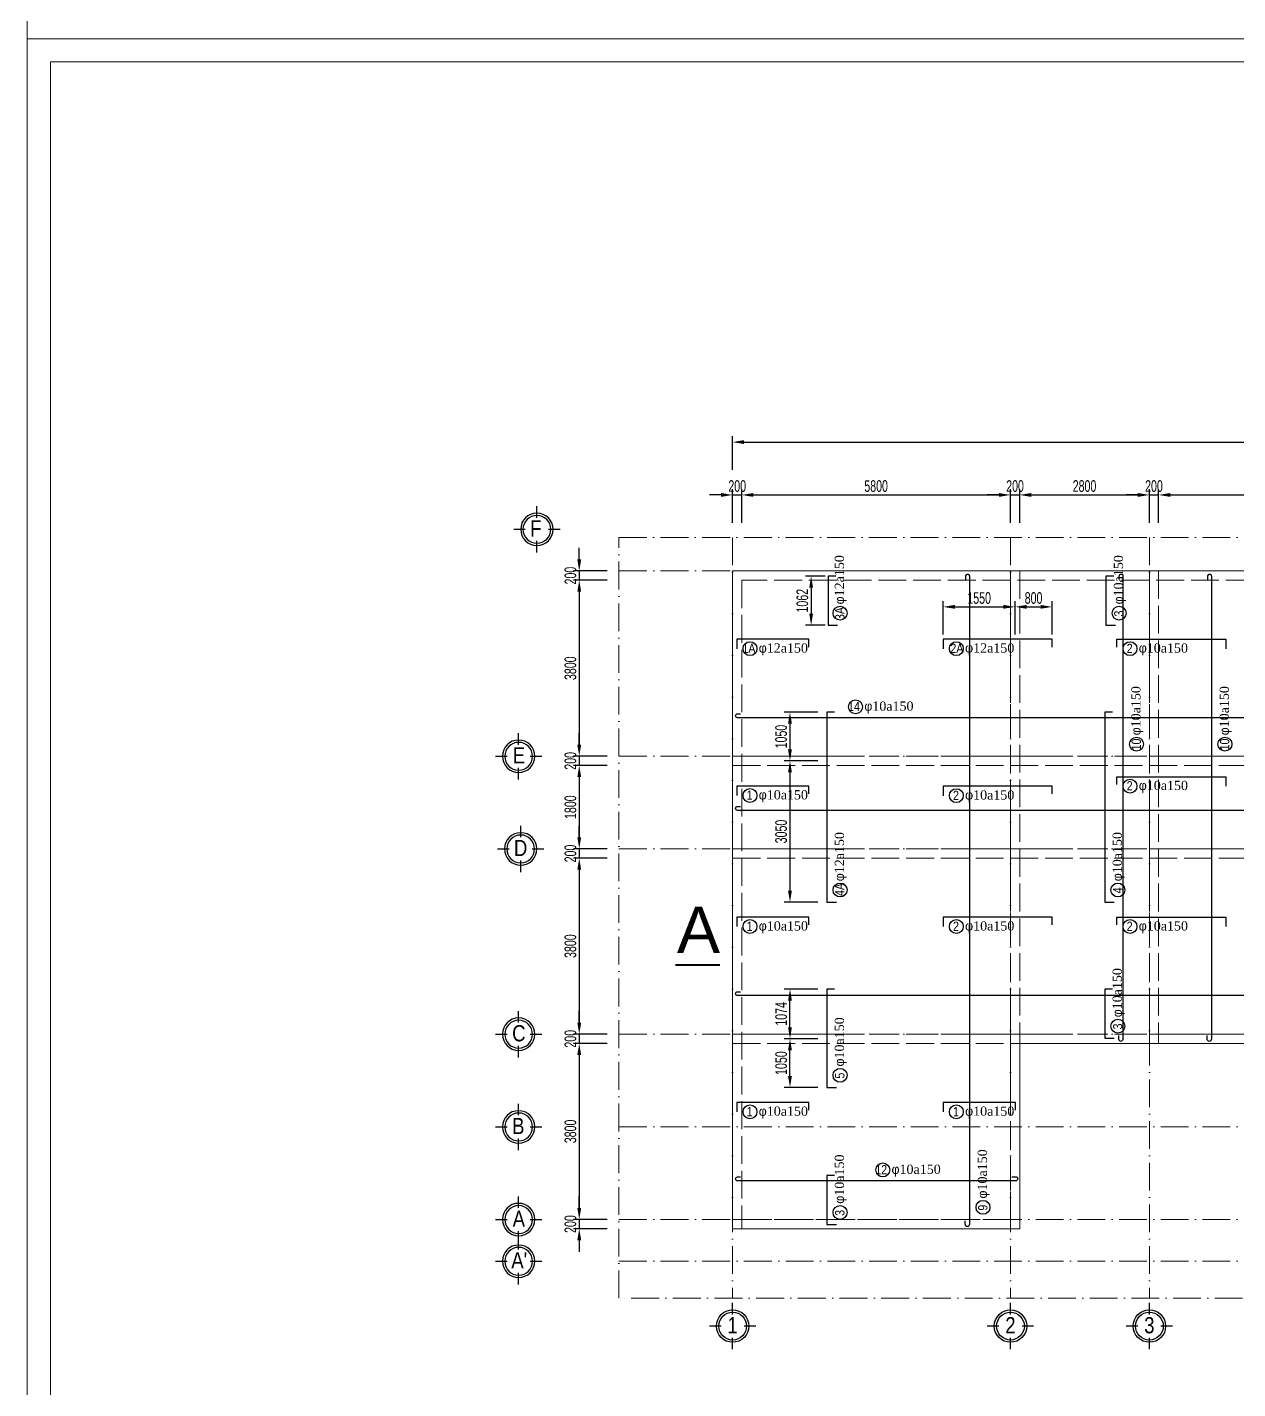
# Model space of a CAD drawing. Extents: x -1107188 to -523840, y 39692 to 514392.
# Drawn here: x -1107188 to -1081048, y 69947 to 99342 of the extents above; entities that cross this region are included whole.
import ezdxf
from ezdxf.enums import TextEntityAlignment as Align

# ---------------------------------------------------------------- set-up
doc = ezdxf.new("R2010")
doc.units = 0
doc.linetypes.add('ACAD_ISO02W100', pattern=[15, 12, -3])
doc.linetypes.add('ACAD_ISO10W100', pattern=[18, 12, -3, 0, -3])
doc.layers.get('0').update_dxf_attribs({"color": 255, "linetype": 'CONTINUOUS'})
doc.layers.get('DEFPOINTS').update_dxf_attribs({"linetype": 'CONTINUOUS'})
for name, color, linetype, lineweight in [('00-DAM', 3, 'CONTINUOUS', 9), ('00-KH O SAN', 6, 'CONTINUOUS', 9), ('00-KICH THUOC', 6, 'CONTINUOUS', 9), ('TRUC', 24, 'CONTINUOUS', 0)]:
    doc.layers.add(name, color=color, linetype=linetype, lineweight=lineweight)
for name, color, linetype in [('KTHUOT', 6, 'CONTINUOUS'), ('TAGS', 60, 'CONTINUOUS'), ('TEXT', 7, 'CONTINUOUS'), ('THEP', 6, 'CONTINUOUS')]:
    doc.layers.add(name, color=color, linetype=linetype)
doc.styles.add('DIM-NEW', font='')
doc.styles.add('KICHTHUOC', font='', dxfattribs={"width": 0.8})
doc.styles.add('SO BV', font='', dxfattribs={"height": 200})
doc.styles.add('TEN BV', font='', dxfattribs={"height": 350})
doc.styles.add('VNI-HELVE', font='')
doc.styles.add('VNI-HELVE-CONDENSEN', font='')
doc.styles.add('VNI-TIMES', font='')
doc.styles.get('DIM-NEW').set_extended_font_data('VNI-Helve-Condense')
doc.styles.get('KICHTHUOC').set_extended_font_data('VNI-Helve-Condense')
doc.styles.get('SO BV').set_extended_font_data('VNI-Helve-Condense')
doc.styles.get('TEN BV').set_extended_font_data('VNI-Helve-Condense', bold=True)
doc.styles.get('VNI-HELVE').set_extended_font_data('VNI-Helve')
doc.styles.get('VNI-HELVE-CONDENSEN').set_extended_font_data('VNI-Helve-Condense')
doc.styles.get('VNI-TIMES').set_extended_font_data('VNI-Times')
doc.dimstyles.new('DIM 25', dxfattribs={"dimtxt": 2.5, "dimasz": 2.5, "dimexe": 1.25, "dimexo": 0.625, "dimtad": 1, "dimdec": 0, "dimtxsty": 'KICHTHUOC', "dimcen": 2.5, "dimclrd": 1, "dimclre": 1, "dimclrt": 2, "dimadec": 0, "dimazin": 0, "dimtfac": 1, "dimtdec": 0, "dimtix": 1, "dimtmove": 0, "dimatfit": 3, "dimfxl": 6, "dimfxlon": 1, "dimarcsym": 0})

# ---------------------------------------------------------------- blocks, each defined once
blk = doc.blocks.new('KHUNGTEN')
at = {"color": 3, "linetype": 'Continuous'}
for points in [[(-593653, 217892), (-593653, 277292), (-509653, 277292), (-509653, 217892), (-593653, 217892)], [(-593153, 218392), (-593153, 276792), (-510153, 276792), (-510153, 218392)]]:
    blk.add_lwpolyline(points, close=True, dxfattribs=at)
at = {"style": 'TEN BV'}
for tag, p in [('TEB_BV', (-518299, 222628)), ('LOAI_BV', (-511918, 220684)), ('TL', (-512164, 219751))]:
    blk.add_attdef(tag, p, '', height=350, dxfattribs=at)
at = {"style": 'SO BV'}
for tag, p in [('SOBV', (-510673, 221020)), ('TONGSOBV', (-510673, 220591))]:
    blk.add_attdef(tag, text='', height=200, dxfattribs=at).set_placement(p, align=Align.CENTER)
blk = doc.blocks.new('A$C206177D3')
at = {"layer": 'TAGS', "ltscale": 1000}
for p, q in [((-37, 240), (-37, 490)), ((-287, -10), (-537, -10)), ((-37, -510), (-37, -260)), ((463, -10), (213, -10))]:
    blk.add_line(p, q, dxfattribs=at)
blk.add_circle((-37, -10), 350, dxfattribs=at)
at = {"layer": 'TAGS', "color": 254, "ltscale": 1000}
blk.add_circle((-37, -10), 300, dxfattribs=at)
at = {"layer": 'TAGS', "ltscale": 1000, "style": 'VNI-HELVE-CONDENSEN'}
blk.add_attdef('A', text='', height=350, dxfattribs=at).set_placement((-38, -166), align=Align.CENTER)
blk = doc.blocks.new('*D1571')
at = {"layer": '00-KH O SAN', "color": 1, "lineweight": -2, "transparency": 16777216}
for p, q in [((-1091957, 88644), (-1091957, 89369)), ((-1091757, 88644), (-1091757, 89369)), ((-1092207, 89244), (-1092457, 89244)), ((-1091957, 89244), (-1091757, 89244)), ((-1091507, 89244), (-1091257, 89244))]:
    blk.add_line(p, q, dxfattribs=at)
at = {"layer": '00-KH O SAN', "color": 1, "transparency": 16777216}
for points in [[(-1092207, 89286), (-1092207, 89203), (-1091957, 89244)], [(-1091507, 89286), (-1091507, 89203), (-1091757, 89244)]]:
    blk.add_solid(points, dxfattribs=at)
at = {"layer": 'DEFPOINTS', "color": 0, "transparency": 16777216}
for p in [(-1091757, 89244), (-1091957, 88328), (-1091757, 87603)]:
    blk.add_point(p, dxfattribs=at)
at = {"layer": '00-KH O SAN', "color": 2, "transparency": 16777216, "insert": (-1091857, 89435), "char_height": 250, "attachment_point": 5, "style": 'KICHTHUOC'}
blk.add_mtext('200', dxfattribs=at)
blk = doc.blocks.new('*D1578')
at = {"layer": '00-KH O SAN', "color": 1, "lineweight": -2, "transparency": 16777216}
for p, q in [((-1091757, 88644), (-1091757, 89369)), ((-1085957, 88644), (-1085957, 89369)), ((-1091507, 89244), (-1086207, 89244))]:
    blk.add_line(p, q, dxfattribs=at)
at = {"layer": '00-KH O SAN', "color": 1, "transparency": 16777216}
for points in [[(-1091507, 89286), (-1091507, 89203), (-1091757, 89244)], [(-1086207, 89286), (-1086207, 89203), (-1085957, 89244)]]:
    blk.add_solid(points, dxfattribs=at)
at = {"layer": 'DEFPOINTS', "color": 0, "transparency": 16777216}
for p in [(-1085957, 89244), (-1091757, 87603), (-1085957, 87603)]:
    blk.add_point(p, dxfattribs=at)
at = {"layer": '00-KH O SAN', "color": 2, "transparency": 16777216, "insert": (-1088857, 89435), "char_height": 250, "attachment_point": 5, "style": 'KICHTHUOC'}
blk.add_mtext('5800', dxfattribs=at)
blk = doc.blocks.new('*D1579')
at = {"layer": '00-KH O SAN', "color": 1, "lineweight": -2, "transparency": 16777216}
for p, q in [((-1085957, 88644), (-1085957, 89369)), ((-1085757, 88644), (-1085757, 89369)), ((-1086207, 89244), (-1086457, 89244)), ((-1085957, 89244), (-1085757, 89244)), ((-1085507, 89244), (-1085257, 89244))]:
    blk.add_line(p, q, dxfattribs=at)
at = {"layer": '00-KH O SAN', "color": 1, "transparency": 16777216}
for points in [[(-1086207, 89286), (-1086207, 89203), (-1085957, 89244)], [(-1085507, 89286), (-1085507, 89203), (-1085757, 89244)]]:
    blk.add_solid(points, dxfattribs=at)
at = {"layer": 'DEFPOINTS', "color": 0, "transparency": 16777216}
for p in [(-1085757, 89244), (-1085957, 87603), (-1085757, 87603)]:
    blk.add_point(p, dxfattribs=at)
at = {"layer": '00-KH O SAN', "color": 2, "transparency": 16777216, "insert": (-1085857, 89435), "char_height": 250, "attachment_point": 5, "style": 'KICHTHUOC'}
blk.add_mtext('200', dxfattribs=at)
blk = doc.blocks.new('*D1580')
at = {"layer": '00-KH O SAN', "color": 1, "lineweight": -2, "transparency": 16777216}
for p, q in [((-1085757, 88644), (-1085757, 89369)), ((-1082957, 88644), (-1082957, 89369)), ((-1085507, 89244), (-1083207, 89244))]:
    blk.add_line(p, q, dxfattribs=at)
at = {"layer": '00-KH O SAN', "color": 1, "transparency": 16777216}
for points in [[(-1085507, 89286), (-1085507, 89203), (-1085757, 89244)], [(-1083207, 89286), (-1083207, 89203), (-1082957, 89244)]]:
    blk.add_solid(points, dxfattribs=at)
at = {"layer": 'DEFPOINTS', "color": 0, "transparency": 16777216}
for p in [(-1082957, 89244), (-1085757, 87603), (-1082957, 87603)]:
    blk.add_point(p, dxfattribs=at)
at = {"layer": '00-KH O SAN', "color": 2, "transparency": 16777216, "insert": (-1084357, 89435), "char_height": 250, "attachment_point": 5, "style": 'KICHTHUOC'}
blk.add_mtext('2800', dxfattribs=at)
blk = doc.blocks.new('*D1581')
at = {"layer": '00-KH O SAN', "color": 1, "lineweight": -2, "transparency": 16777216}
for p, q in [((-1082957, 88644), (-1082957, 89369)), ((-1082757, 88644), (-1082757, 89369)), ((-1083207, 89244), (-1083457, 89244)), ((-1082957, 89244), (-1082757, 89244)), ((-1082507, 89244), (-1082257, 89244))]:
    blk.add_line(p, q, dxfattribs=at)
at = {"layer": '00-KH O SAN', "color": 1, "transparency": 16777216}
for points in [[(-1083207, 89286), (-1083207, 89203), (-1082957, 89244)], [(-1082507, 89286), (-1082507, 89203), (-1082757, 89244)]]:
    blk.add_solid(points, dxfattribs=at)
at = {"layer": 'DEFPOINTS', "color": 0, "transparency": 16777216}
for p in [(-1082757, 89244), (-1082957, 87603), (-1082757, 87603)]:
    blk.add_point(p, dxfattribs=at)
at = {"layer": '00-KH O SAN', "color": 2, "transparency": 16777216, "insert": (-1082857, 89435), "char_height": 250, "attachment_point": 5, "style": 'KICHTHUOC'}
blk.add_mtext('200', dxfattribs=at)
blk = doc.blocks.new('*D1582')
at = {"layer": '00-KH O SAN', "color": 1, "lineweight": -2, "transparency": 16777216}
for p, q in [((-1082757, 88644), (-1082757, 89369)), ((-1077457, 88644), (-1077457, 89369)), ((-1082507, 89244), (-1077707, 89244))]:
    blk.add_line(p, q, dxfattribs=at)
at = {"layer": '00-KH O SAN', "color": 1, "transparency": 16777216}
for points in [[(-1082507, 89286), (-1082507, 89203), (-1082757, 89244)], [(-1077707, 89286), (-1077707, 89203), (-1077457, 89244)]]:
    blk.add_solid(points, dxfattribs=at)
at = {"layer": 'DEFPOINTS', "color": 0, "transparency": 16777216}
for p in [(-1077457, 89244), (-1082757, 87603), (-1077457, 87603)]:
    blk.add_point(p, dxfattribs=at)
at = {"layer": '00-KH O SAN', "color": 2, "transparency": 16777216, "insert": (-1080107, 89435), "char_height": 250, "attachment_point": 5, "style": 'KICHTHUOC'}
blk.add_mtext('5300', dxfattribs=at)
blk = doc.blocks.new('*D1586')
at = {"layer": '00-KH O SAN', "color": 1, "lineweight": -2, "transparency": 16777216}
for p, q in [((-1095268, 87853), (-1095268, 88103)), ((-1094668, 87603), (-1095393, 87603)), ((-1095268, 87603), (-1095268, 87403)), ((-1094668, 87403), (-1095393, 87403)), ((-1095268, 87153), (-1095268, 86903))]:
    blk.add_line(p, q, dxfattribs=at)
at = {"layer": '00-KH O SAN', "color": 1, "transparency": 16777216}
for points in [[(-1095310, 87853), (-1095226, 87853), (-1095268, 87603)], [(-1095310, 87153), (-1095226, 87153), (-1095268, 87403)]]:
    blk.add_solid(points, dxfattribs=at)
at = {"layer": 'DEFPOINTS', "color": 0, "transparency": 16777216}
for p in [(-1091957, 87603), (-1095268, 87403), (-1091957, 87403)]:
    blk.add_point(p, dxfattribs=at)
at = {"layer": '00-KH O SAN', "color": 2, "transparency": 16777216, "insert": (-1095458, 87503), "char_height": 250, "attachment_point": 5, "rotation": 90, "style": 'KICHTHUOC'}
blk.add_mtext('200', dxfattribs=at)
blk = doc.blocks.new('*D1587')
at = {"layer": '00-KH O SAN', "color": 1, "lineweight": -2, "transparency": 16777216}
for p, q in [((-1094668, 87403), (-1095393, 87403)), ((-1095268, 87153), (-1095268, 83853)), ((-1094668, 83603), (-1095393, 83603))]:
    blk.add_line(p, q, dxfattribs=at)
at = {"layer": '00-KH O SAN', "color": 1, "transparency": 16777216}
for points in [[(-1095310, 87153), (-1095226, 87153), (-1095268, 87403)], [(-1095310, 83853), (-1095226, 83853), (-1095268, 83603)]]:
    blk.add_solid(points, dxfattribs=at)
at = {"layer": 'DEFPOINTS', "color": 0, "transparency": 16777216}
for p in [(-1091957, 87403), (-1095268, 83603), (-1091957, 83603)]:
    blk.add_point(p, dxfattribs=at)
at = {"layer": '00-KH O SAN', "color": 2, "transparency": 16777216, "insert": (-1095458, 85503), "char_height": 250, "attachment_point": 5, "rotation": 90, "style": 'KICHTHUOC'}
blk.add_mtext('3800', dxfattribs=at)
blk = doc.blocks.new('*D1588')
at = {"layer": '00-KH O SAN', "color": 1, "lineweight": -2, "transparency": 16777216}
for p, q in [((-1095268, 83853), (-1095268, 84103)), ((-1094668, 83603), (-1095393, 83603)), ((-1095268, 83603), (-1095268, 83403)), ((-1094668, 83403), (-1095393, 83403)), ((-1095268, 83153), (-1095268, 82903))]:
    blk.add_line(p, q, dxfattribs=at)
at = {"layer": '00-KH O SAN', "color": 1, "transparency": 16777216}
for points in [[(-1095310, 83853), (-1095226, 83853), (-1095268, 83603)], [(-1095310, 83153), (-1095226, 83153), (-1095268, 83403)]]:
    blk.add_solid(points, dxfattribs=at)
at = {"layer": 'DEFPOINTS', "color": 0, "transparency": 16777216}
for p in [(-1091957, 83603), (-1095268, 83403), (-1091957, 83403)]:
    blk.add_point(p, dxfattribs=at)
at = {"layer": '00-KH O SAN', "color": 2, "transparency": 16777216, "insert": (-1095458, 83503), "char_height": 250, "attachment_point": 5, "rotation": 90, "style": 'KICHTHUOC'}
blk.add_mtext('200', dxfattribs=at)
blk = doc.blocks.new('*D1589')
at = {"layer": '00-KH O SAN', "color": 1, "lineweight": -2, "transparency": 16777216}
for p, q in [((-1094668, 83403), (-1095393, 83403)), ((-1095268, 83153), (-1095268, 81853)), ((-1094668, 81603), (-1095393, 81603))]:
    blk.add_line(p, q, dxfattribs=at)
at = {"layer": '00-KH O SAN', "color": 1, "transparency": 16777216}
for points in [[(-1095310, 83153), (-1095226, 83153), (-1095268, 83403)], [(-1095310, 81853), (-1095226, 81853), (-1095268, 81603)]]:
    blk.add_solid(points, dxfattribs=at)
at = {"layer": 'DEFPOINTS', "color": 0, "transparency": 16777216}
for p in [(-1091957, 83403), (-1095268, 81603), (-1091957, 81603)]:
    blk.add_point(p, dxfattribs=at)
at = {"layer": '00-KH O SAN', "color": 2, "transparency": 16777216, "insert": (-1095458, 82503), "char_height": 250, "attachment_point": 5, "rotation": 90, "style": 'KICHTHUOC'}
blk.add_mtext('1800', dxfattribs=at)
blk = doc.blocks.new('*D1565')
at = {"layer": '00-KH O SAN', "color": 1, "lineweight": -2, "transparency": 16777216}
for p, q in [((-1095268, 81853), (-1095268, 82103)), ((-1094668, 81603), (-1095393, 81603)), ((-1095268, 81603), (-1095268, 81403)), ((-1094668, 81403), (-1095393, 81403)), ((-1095268, 81153), (-1095268, 80903))]:
    blk.add_line(p, q, dxfattribs=at)
at = {"layer": '00-KH O SAN', "color": 1, "transparency": 16777216}
for points in [[(-1095310, 81853), (-1095226, 81853), (-1095268, 81603)], [(-1095310, 81153), (-1095226, 81153), (-1095268, 81403)]]:
    blk.add_solid(points, dxfattribs=at)
at = {"layer": 'DEFPOINTS', "color": 0, "transparency": 16777216}
for p in [(-1091957, 81603), (-1095268, 81403), (-1091957, 81403)]:
    blk.add_point(p, dxfattribs=at)
at = {"layer": '00-KH O SAN', "color": 2, "transparency": 16777216, "insert": (-1095458, 81503), "char_height": 250, "attachment_point": 5, "rotation": 90, "style": 'KICHTHUOC'}
blk.add_mtext('200', dxfattribs=at)
blk = doc.blocks.new('*D1566')
at = {"layer": '00-KH O SAN', "color": 1, "lineweight": -2, "transparency": 16777216}
for p, q in [((-1094668, 81403), (-1095393, 81403)), ((-1095268, 81153), (-1095268, 77853)), ((-1094668, 77603), (-1095393, 77603))]:
    blk.add_line(p, q, dxfattribs=at)
at = {"layer": '00-KH O SAN', "color": 1, "transparency": 16777216}
for points in [[(-1095310, 81153), (-1095226, 81153), (-1095268, 81403)], [(-1095310, 77853), (-1095226, 77853), (-1095268, 77603)]]:
    blk.add_solid(points, dxfattribs=at)
at = {"layer": 'DEFPOINTS', "color": 0, "transparency": 16777216}
for p in [(-1091957, 81403), (-1095268, 77603), (-1091957, 77603)]:
    blk.add_point(p, dxfattribs=at)
at = {"layer": '00-KH O SAN', "color": 2, "transparency": 16777216, "insert": (-1095458, 79503), "char_height": 250, "attachment_point": 5, "rotation": 90, "style": 'KICHTHUOC'}
blk.add_mtext('3800', dxfattribs=at)
blk = doc.blocks.new('*D1567')
at = {"layer": '00-KH O SAN', "color": 1, "lineweight": -2, "transparency": 16777216}
for p, q in [((-1095268, 77853), (-1095268, 78103)), ((-1094668, 77603), (-1095393, 77603)), ((-1094668, 77403), (-1095393, 77403)), ((-1095268, 77603), (-1095268, 77403)), ((-1095268, 77153), (-1095268, 76903))]:
    blk.add_line(p, q, dxfattribs=at)
at = {"layer": '00-KH O SAN', "color": 1, "transparency": 16777216}
for points in [[(-1095310, 77853), (-1095226, 77853), (-1095268, 77603)], [(-1095310, 77153), (-1095226, 77153), (-1095268, 77403)]]:
    blk.add_solid(points, dxfattribs=at)
at = {"layer": 'DEFPOINTS', "color": 0, "transparency": 16777216}
for p in [(-1095268, 77403), (-1091957, 77603), (-1091957, 77403)]:
    blk.add_point(p, dxfattribs=at)
at = {"layer": '00-KH O SAN', "color": 2, "transparency": 16777216, "insert": (-1095458, 77503), "char_height": 250, "attachment_point": 5, "rotation": 90, "style": 'KICHTHUOC'}
blk.add_mtext('200', dxfattribs=at)
blk = doc.blocks.new('*D1568')
at = {"layer": '00-KH O SAN', "color": 1, "lineweight": -2, "transparency": 16777216}
for p, q in [((-1094668, 77403), (-1095393, 77403)), ((-1095268, 77153), (-1095268, 73853)), ((-1094668, 73603), (-1095393, 73603))]:
    blk.add_line(p, q, dxfattribs=at)
at = {"layer": '00-KH O SAN', "color": 1, "transparency": 16777216}
for points in [[(-1095310, 77153), (-1095226, 77153), (-1095268, 77403)], [(-1095310, 73853), (-1095226, 73853), (-1095268, 73603)]]:
    blk.add_solid(points, dxfattribs=at)
at = {"layer": 'DEFPOINTS', "color": 0, "transparency": 16777216}
for p in [(-1091957, 77403), (-1095268, 73603), (-1091957, 73603)]:
    blk.add_point(p, dxfattribs=at)
at = {"layer": '00-KH O SAN', "color": 2, "transparency": 16777216, "insert": (-1095458, 75503), "char_height": 250, "attachment_point": 5, "rotation": 90, "style": 'KICHTHUOC'}
blk.add_mtext('3800', dxfattribs=at)
blk = doc.blocks.new('*D1569')
at = {"layer": '00-KH O SAN', "color": 1, "lineweight": -2, "transparency": 16777216}
for p, q in [((-1095268, 73853), (-1095268, 74103)), ((-1094668, 73603), (-1095393, 73603)), ((-1095268, 73603), (-1095268, 73403)), ((-1094668, 73403), (-1095393, 73403)), ((-1095268, 73153), (-1095268, 72903))]:
    blk.add_line(p, q, dxfattribs=at)
at = {"layer": '00-KH O SAN', "color": 1, "transparency": 16777216}
for points in [[(-1095310, 73853), (-1095226, 73853), (-1095268, 73603)], [(-1095310, 73153), (-1095226, 73153), (-1095268, 73403)]]:
    blk.add_solid(points, dxfattribs=at)
at = {"layer": 'DEFPOINTS', "color": 0, "transparency": 16777216}
for p in [(-1091957, 73603), (-1095268, 73403), (-1091957, 73403)]:
    blk.add_point(p, dxfattribs=at)
at = {"layer": '00-KH O SAN', "color": 2, "transparency": 16777216, "insert": (-1095458, 73503), "char_height": 250, "attachment_point": 5, "rotation": 90, "style": 'KICHTHUOC'}
blk.add_mtext('200', dxfattribs=at)
blk = doc.blocks.new('*D1570')
at = {"layer": '00-KH O SAN', "color": 1, "lineweight": -2, "transparency": 16777216}
for p, q in [((-1091957, 89786), (-1091957, 90511)), ((-1091707, 90386), (-1059007, 90386)), ((-1058757, 89786), (-1058757, 90511))]:
    blk.add_line(p, q, dxfattribs=at)
at = {"layer": '00-KH O SAN', "color": 1, "transparency": 16777216}
for points in [[(-1091707, 90428), (-1091707, 90344), (-1091957, 90386)], [(-1059007, 90428), (-1059007, 90344), (-1058757, 90386)]]:
    blk.add_solid(points, dxfattribs=at)
at = {"layer": 'DEFPOINTS', "color": 0, "transparency": 16777216}
for p in [(-1058757, 90386), (-1091957, 87603), (-1058757, 87603)]:
    blk.add_point(p, dxfattribs=at)
at = {"layer": '00-KH O SAN', "color": 2, "transparency": 16777216, "insert": (-1075357, 90576), "char_height": 250, "attachment_point": 5, "style": 'KICHTHUOC'}
blk.add_mtext('33200', dxfattribs=at)
blk = doc.blocks.new('*D1591')
at = {"layer": '00-DAM', "color": 1, "lineweight": -2, "transparency": 16777216}
for p, q in [((-1089958, 87492), (-1090385, 87492)), ((-1090260, 87242), (-1090260, 86680)), ((-1089958, 86430), (-1090385, 86430))]:
    blk.add_line(p, q, dxfattribs=at)
at = {"layer": '00-DAM', "color": 1, "transparency": 16777216}
for points in [[(-1090302, 87242), (-1090219, 87242), (-1090260, 87492)], [(-1090302, 86680), (-1090219, 86680), (-1090260, 86430)]]:
    blk.add_solid(points, dxfattribs=at)
at = {"layer": 'DEFPOINTS', "color": 0, "transparency": 16777216}
for p in [(-1089895, 87492), (-1090260, 86430), (-1089895, 86430)]:
    blk.add_point(p, dxfattribs=at)
at = {"layer": '00-DAM', "color": 2, "transparency": 16777216, "insert": (-1090450, 86961), "char_height": 250, "attachment_point": 5, "rotation": 90, "style": 'KICHTHUOC'}
blk.add_mtext('1062', dxfattribs=at)
blk = doc.blocks.new('*D1592')
at = {"layer": '00-DAM', "color": 1, "lineweight": -2, "transparency": 16777216}
for p, q in [((-1090118, 84553), (-1090843, 84553)), ((-1090718, 84303), (-1090718, 83753)), ((-1090118, 83503), (-1090843, 83503))]:
    blk.add_line(p, q, dxfattribs=at)
at = {"layer": '00-DAM', "color": 1, "transparency": 16777216}
for points in [[(-1090760, 84303), (-1090676, 84303), (-1090718, 84553)], [(-1090760, 83753), (-1090676, 83753), (-1090718, 83503)]]:
    blk.add_solid(points, dxfattribs=at)
at = {"layer": 'DEFPOINTS', "color": 0, "transparency": 16777216}
for p in [(-1089920, 84553), (-1090718, 83503), (-1089920, 83503)]:
    blk.add_point(p, dxfattribs=at)
at = {"layer": '00-DAM', "color": 2, "transparency": 16777216, "insert": (-1090908, 84028), "char_height": 250, "attachment_point": 5, "rotation": 90, "style": 'KICHTHUOC'}
blk.add_mtext('1050', dxfattribs=at)
blk = doc.blocks.new('*D1593')
at = {"layer": '00-DAM', "color": 1, "lineweight": -2, "transparency": 16777216}
for p, q in [((-1090118, 83503), (-1090843, 83503)), ((-1090718, 83253), (-1090718, 80703)), ((-1090118, 80453), (-1090843, 80453))]:
    blk.add_line(p, q, dxfattribs=at)
at = {"layer": '00-DAM', "color": 1, "transparency": 16777216}
for points in [[(-1090760, 83253), (-1090676, 83253), (-1090718, 83503)], [(-1090760, 80703), (-1090676, 80703), (-1090718, 80453)]]:
    blk.add_solid(points, dxfattribs=at)
at = {"layer": 'DEFPOINTS', "color": 0, "transparency": 16777216}
for p in [(-1089920, 83503), (-1090718, 80453), (-1089920, 80453)]:
    blk.add_point(p, dxfattribs=at)
at = {"layer": '00-DAM', "color": 2, "transparency": 16777216, "insert": (-1090908, 81978), "char_height": 250, "attachment_point": 5, "rotation": 90, "style": 'KICHTHUOC'}
blk.add_mtext('3050', dxfattribs=at)
blk = doc.blocks.new('*D1594')
at = {"layer": '00-DAM', "color": 1, "lineweight": -2, "transparency": 16777216}
for p, q in [((-1087407, 86228), (-1087407, 86953)), ((-1087157, 86828), (-1086107, 86828)), ((-1085857, 86228), (-1085857, 86953))]:
    blk.add_line(p, q, dxfattribs=at)
at = {"layer": '00-DAM', "color": 1, "transparency": 16777216}
for points in [[(-1087157, 86870), (-1087157, 86787), (-1087407, 86828)], [(-1086107, 86870), (-1086107, 86787), (-1085857, 86828)]]:
    blk.add_solid(points, dxfattribs=at)
at = {"layer": 'DEFPOINTS', "color": 0, "transparency": 16777216}
for p in [(-1085857, 86828), (-1087407, 86129), (-1085857, 86129)]:
    blk.add_point(p, dxfattribs=at)
at = {"layer": '00-DAM', "color": 2, "transparency": 16777216, "insert": (-1086632, 87018), "char_height": 250, "attachment_point": 5, "style": 'KICHTHUOC'}
blk.add_mtext('1550', dxfattribs=at)
blk = doc.blocks.new('*D1595')
at = {"layer": '00-DAM', "color": 1, "lineweight": -2, "transparency": 16777216}
for p, q in [((-1085857, 86228), (-1085857, 86953)), ((-1085607, 86828), (-1085307, 86828)), ((-1085057, 86228), (-1085057, 86953))]:
    blk.add_line(p, q, dxfattribs=at)
at = {"layer": '00-DAM', "color": 1, "transparency": 16777216}
for points in [[(-1085607, 86870), (-1085607, 86787), (-1085857, 86828)], [(-1085307, 86870), (-1085307, 86787), (-1085057, 86828)]]:
    blk.add_solid(points, dxfattribs=at)
at = {"layer": 'DEFPOINTS', "color": 0, "transparency": 16777216}
for p in [(-1085057, 86828), (-1085857, 86129), (-1085057, 86129)]:
    blk.add_point(p, dxfattribs=at)
at = {"layer": '00-DAM', "color": 2, "transparency": 16777216, "insert": (-1085457, 87018), "char_height": 250, "attachment_point": 5, "style": 'KICHTHUOC'}
blk.add_mtext('800', dxfattribs=at)
blk = doc.blocks.new('*D1596')
at = {"layer": '00-DAM', "color": 1, "lineweight": -2, "transparency": 16777216}
for p, q in [((-1090117, 77503), (-1090842, 77503)), ((-1090717, 76703), (-1090717, 77253)), ((-1090117, 76453), (-1090842, 76453))]:
    blk.add_line(p, q, dxfattribs=at)
at = {"layer": '00-DAM', "color": 1, "transparency": 16777216}
for points in [[(-1090759, 77253), (-1090676, 77253), (-1090717, 77503)], [(-1090759, 76703), (-1090676, 76703), (-1090717, 76453)]]:
    blk.add_solid(points, dxfattribs=at)
at = {"layer": 'DEFPOINTS', "color": 0, "transparency": 16777216}
for p in [(-1090717, 77503), (-1089920, 77503), (-1089920, 76453)]:
    blk.add_point(p, dxfattribs=at)
at = {"layer": '00-DAM', "color": 2, "transparency": 16777216, "insert": (-1090907, 76978), "char_height": 250, "attachment_point": 5, "rotation": 90, "style": 'KICHTHUOC'}
blk.add_mtext('1050', dxfattribs=at)
blk = doc.blocks.new('*D1597')
at = {"layer": '00-DAM', "color": 1, "lineweight": -2, "transparency": 16777216}
for p, q in [((-1090117, 78577), (-1090842, 78577)), ((-1090717, 77753), (-1090717, 78327)), ((-1090117, 77503), (-1090842, 77503))]:
    blk.add_line(p, q, dxfattribs=at)
at = {"layer": '00-DAM', "color": 1, "transparency": 16777216}
for points in [[(-1090759, 78327), (-1090676, 78327), (-1090717, 78577)], [(-1090759, 77753), (-1090676, 77753), (-1090717, 77503)]]:
    blk.add_solid(points, dxfattribs=at)
at = {"layer": 'DEFPOINTS', "color": 0, "transparency": 16777216}
for p in [(-1090717, 78577), (-1089920, 78577), (-1089920, 77503)]:
    blk.add_point(p, dxfattribs=at)
at = {"layer": '00-DAM', "color": 2, "transparency": 16777216, "insert": (-1090907, 78040), "char_height": 250, "attachment_point": 5, "rotation": 90, "style": 'KICHTHUOC'}
blk.add_mtext('1074', dxfattribs=at)

msp = doc.modelspace()

# ---------------------------------------------------------------- linework, layer by layer
at = {"layer": '00-DAM'}
for p, q in [((-1058756.784, 87602.637), (-1091956.784, 87602.637)), ((-1091956.784, 87602.637), (-1091956.784, 73402.637)), ((-1085756.784, 73402.637), (-1085756.784, 77402.637)), ((-1085756.784, 77402.637), (-1080156.784, 77402.637)), ((-1091956.784, 73402.637), (-1085756.784, 73402.637))]:
    msp.add_line(p, q, dxfattribs=at)
at = {"layer": '00-DAM', "linetype": 'Continuous'}
for p, q in [((-1085756.784, 87602.637), (-1085956.784, 87602.637)), ((-1082756.784, 87602.637), (-1082956.784, 87602.637))]:
    msp.add_line(p, q, dxfattribs=at)
at = {"layer": '00-DAM', "linetype": 'ACAD_ISO02W100', "ltscale": 50}
for p, q in [((-1085956.784, 87602.637), (-1085956.784, 77402.637)), ((-1085756.784, 87602.637), (-1085756.784, 77402.637)), ((-1082956.784, 87602.637), (-1082956.784, 77402.637)), ((-1082756.784, 87602.637), (-1082756.784, 77402.637)), ((-1058956.784, 87402.637), (-1091756.784, 87402.637)), ((-1091756.784, 87402.637), (-1091756.784, 73402.637)), ((-1091956.784, 83602.637), (-1058756.784, 83602.637)), ((-1091956.784, 83402.637), (-1058756.784, 83402.637)), ((-1091956.784, 81602.637), (-1058756.784, 81602.637)), ((-1091956.784, 81402.637), (-1058756.784, 81402.637)), ((-1091956.784, 77602.637), (-1085756.784, 77602.637)), ((-1091956.784, 77402.637), (-1085756.784, 77402.637)), ((-1085956.784, 73602.637), (-1085956.784, 77602.637)), ((-1085956.784, 77602.637), (-1077256.784, 77602.637))]:
    msp.add_line(p, q, dxfattribs=at)
at = {"layer": '00-DAM', "linetype": 'ACAD_ISO10W100', "ltscale": 50}
for p, q in [((-1091956.784, 83602.637), (-1091956.784, 83402.637)), ((-1091956.784, 81602.637), (-1091956.784, 81402.637)), ((-1091956.784, 77602.637), (-1091956.784, 77402.637)), ((-1085756.784, 77402.637), (-1085956.784, 77402.637)), ((-1085756.784, 77602.637), (-1085756.784, 77402.637)), ((-1082756.784, 77402.637), (-1082956.784, 77402.637)), ((-1091956.784, 73602.637), (-1091956.784, 73402.637)), ((-1091956.784, 73602.637), (-1085956.784, 73602.637)), ((-1091756.784, 73402.637), (-1091956.784, 73402.637))]:
    msp.add_line(p, q, dxfattribs=at)
at = {"layer": 'KTHUOT', "color": 6, "linetype": 'Continuous'}
for centre in [(-1089635.871, 86691.863), (-1083610.631, 86691.863), (-1091581.179, 85926.181), (-1087124.747, 85926.181), (-1083374.747, 85926.181), (-1089301.595, 84671.479), (-1083234.597, 83864.736), (-1081324.873, 83864.736), (-1091581.179, 82756.815), (-1087124.747, 82752.962), (-1083374.747, 82958.49), (-1089635.871, 80714.736), (-1083635.871, 80714.736), (-1091581.179, 79926.181), (-1087124.747, 79926.181), (-1083374.747, 79926.181), (-1083635.871, 77776.834), (-1089635.871, 76714.736), (-1091581.179, 75926.181), (-1087124.747, 75926.181), (-1088714.215, 74671.479), (-1089635.871, 73752.637), (-1086548.862, 73864.736)]:
    msp.add_circle(centre, 150, dxfattribs=at)
at = {"layer": 'TEXT', "const_width": 40}
msp.add_lwpolyline([(-1093191.29, 79094.949), (-1092230.361, 79094.949)], dxfattribs=at)
at = {"layer": 'THEP'}
for points in [[(-1089727.291, 87491.863), (-1089895.153, 87491.863), (-1089895.153, 86429.764), (-1089690.255, 86429.764)], [(-1083727.291, 87491.863), (-1083895.153, 87491.863), (-1083895.153, 86429.764), (-1083690.255, 86429.764)], [(-1090306.784, 85961.281), (-1090306.784, 86129.143), (-1091863.216, 86129.143), (-1091863.216, 85924.245)], [(-1085850.352, 86129.143), (-1085850.352, 86129.143), (-1087406.784, 86129.143), (-1087406.784, 85924.245)], [(-1085056.784, 85961.281), (-1085056.784, 86129.143), (-1085850.352, 86129.143), (-1085850.352, 86129.143)], [(-1083656.784, 85961.281), (-1083656.784, 86129.143), (-1082863.216, 86129.143), (-1082863.216, 86129.143)], [(-1082863.216, 86129.143), (-1082863.216, 86129.143), (-1081306.784, 86129.143), (-1081306.784, 85924.245)], [(-1089752.53, 84552.637), (-1089920.393, 84552.637), (-1089920.393, 81514.736), (-1089920.393, 81514.736)], [(-1083752.53, 84552.637), (-1083920.393, 84552.637), (-1083920.393, 81514.736), (-1083920.393, 81514.736)], [(-1090306.784, 82791.915), (-1090306.784, 82959.777), (-1091863.216, 82959.777), (-1091863.216, 82754.879)], [(-1085850.352, 82955.924), (-1085850.352, 82955.924), (-1087406.784, 82955.924), (-1087406.784, 82751.026)], [(-1085056.784, 82788.062), (-1085056.784, 82955.924), (-1085850.352, 82955.924), (-1085850.352, 82955.924)], [(-1083656.784, 82993.589), (-1083656.784, 83161.452), (-1082863.216, 83161.452), (-1082863.216, 83161.452)], [(-1082863.216, 83161.452), (-1082863.216, 83161.452), (-1081306.784, 83161.452), (-1081306.784, 82956.554)], [(-1089920.393, 81514.736), (-1089920.393, 81514.736), (-1089920.393, 80452.637), (-1089715.495, 80452.637)], [(-1083920.393, 81514.736), (-1083920.393, 81514.736), (-1083920.393, 80452.637), (-1083715.495, 80452.637)], [(-1090306.784, 79961.281), (-1090306.784, 80129.143), (-1091863.216, 80129.143), (-1091863.216, 79924.245)], [(-1085850.352, 80129.143), (-1085850.352, 80129.143), (-1087406.784, 80129.143), (-1087406.784, 79924.245)], [(-1085056.784, 79961.281), (-1085056.784, 80129.143), (-1085850.352, 80129.143), (-1085850.352, 80129.143)], [(-1083656.784, 79961.281), (-1083656.784, 80129.143), (-1082863.216, 80129.143), (-1082863.216, 80129.143)], [(-1082863.216, 80129.143), (-1082863.216, 80129.143), (-1081306.784, 80129.143), (-1081306.784, 79924.245)], [(-1089752.53, 78576.834), (-1089920.393, 78576.834), (-1089920.393, 77514.736), (-1089920.393, 77514.736)], [(-1083920.393, 78576.834), (-1083920.393, 78576.834), (-1083920.393, 77514.736), (-1083715.495, 77514.736)], [(-1083752.53, 78576.834), (-1083920.393, 78576.834), (-1083920.393, 77514.736), (-1083920.393, 77514.736)], [(-1089920.393, 77514.736), (-1089920.393, 77514.736), (-1089920.393, 76452.637), (-1089715.495, 76452.637)], [(-1090306.784, 75961.281), (-1090306.784, 76129.143), (-1091863.216, 76129.143), (-1091863.216, 75924.245)], [(-1085850.352, 75961.281), (-1085850.352, 76129.143), (-1087406.784, 76129.143), (-1087406.784, 75924.245)], [(-1089752.53, 74552.637), (-1089920.393, 74552.637), (-1089920.393, 73490.538), (-1089715.495, 73490.538)]]:
    msp.add_lwpolyline(points, dxfattribs=at)
at = {"layer": 'THEP', "color": 1, "linetype": 'Continuous'}
for points in [[(-1086940.806, 73571.178), (-1086940.806, 73508.262, 1), (-1086833.384, 73508.262), (-1086833.384, 87482.867, 1), (-1086928.258, 87482.867), (-1086928.258, 87418.123)], [(-1083626.542, 77571.1), (-1083626.542, 77508.184, 1), (-1083519.119, 77508.184), (-1083519.119, 87482.867, 1), (-1083613.994, 87482.867), (-1083613.994, 87418.123)], [(-1081716.817, 77571.1), (-1081716.817, 77508.184, 1), (-1081609.395, 77508.184), (-1081609.395, 87482.867, 1), (-1081704.269, 87482.867), (-1081704.269, 87418.123)]]:
    msp.add_lwpolyline(points, format="xyb", dxfattribs=at)
at = {"layer": 'THEP'}
for points in [[(-1077456.204, 84525.254), (-1077371.018, 84525.254, -1), (-1077371.018, 84434.945), (-1077371.018, 84434.945), (-1091849.517, 84434.945, -1), (-1091849.517, 84519.797), (-1091785.412, 84519.797)], [(-1058943.246, 82525.254), (-1058858.061, 82525.254, -1), (-1058858.061, 82434.945), (-1058858.061, 82434.945), (-1091849.517, 82434.945, -1), (-1091849.517, 82519.797), (-1091785.412, 82519.797)], [(-1058943.246, 78525.254), (-1058858.061, 78525.254, -1), (-1058858.061, 78434.945), (-1058858.061, 78434.945), (-1091849.517, 78434.945, -1), (-1091849.517, 78519.797), (-1091785.412, 78519.797)], [(-1085929.44, 74525.254), (-1085844.255, 74525.254, -1), (-1085844.255, 74434.945), (-1085844.255, 74434.945), (-1091849.517, 74434.945, -1), (-1091849.517, 74519.797), (-1091785.412, 74519.797)]]:
    msp.add_lwpolyline(points, format="xyb", dxfattribs=at)
at = {"layer": 'TRUC', "linetype": 'ACAD_ISO10W100', "ltscale": 50}
msp.add_lwpolyline([(-1094411.968, 88328.417), (-1056641.657, 88328.417), (-1056641.657, 71902.637), (-1094411.968, 71902.637)], close=True, dxfattribs=at)
for points in [[(-1091956.784, 88328.417), (-1091956.784, 71902.637)], [(-1085956.784, 88328.417), (-1085956.784, 71902.637)], [(-1085956.784, 88328.417), (-1085956.784, 71902.637)], [(-1082956.784, 88328.417), (-1082956.784, 71902.637)], [(-1094410.768, 87602.637), (-1056640.457, 87602.637)], [(-1094410.768, 83602.637), (-1056640.457, 83602.637)], [(-1094410.768, 81602.637), (-1056640.457, 81602.637)], [(-1094410.768, 77602.637), (-1056640.457, 77602.637)], [(-1094410.768, 75602.637), (-1056640.457, 75602.637)], [(-1094410.768, 73602.637), (-1056640.457, 73602.637)], [(-1094410.768, 72702.637), (-1056640.457, 72702.637)]]:
    msp.add_lwpolyline(points, dxfattribs=at)

# ---------------------------------------------------------------- block references
at = {"layer": '00-KICH THUOC'}
for p in [(-513535.14, -118800), (-513535.14, -178200)]:
    msp.add_blockref('KHUNGTEN', p, dxfattribs=at)
at = {"layer": 'TAGS', "ltscale": 1000}
ref = msp.add_blockref('A$C206177D3', (-1096219.605, 88512.49), dxfattribs=dict(at, xscale=-1))
ref.add_attrib('A', 'F', dxfattribs={"color": 7, "ltscale": 1000, "height": 350, "style": 'VNI-HELVE-CONDENSEN'}).set_placement((-1096205.568, 88346.852), align=Align.CENTER)
ref = msp.add_blockref('A$C206177D3', (-1096614.234, 83612.491), dxfattribs=dict(at, xscale=-1))
ref.add_attrib('A', 'E', dxfattribs={"color": 7, "ltscale": 1000, "height": 350, "style": 'VNI-HELVE-CONDENSEN'}).set_placement((-1096571.263, 83446.853), align=Align.CENTER)
ref = msp.add_blockref('A$C206177D3', (-1096569.4, 81612.455), dxfattribs=dict(at, xscale=-1))
ref.add_attrib('A', 'D', dxfattribs={"color": 7, "ltscale": 1000, "height": 350, "style": 'VNI-HELVE-CONDENSEN'}).set_placement((-1096533.895, 81446.817), align=Align.CENTER)
ref = msp.add_blockref('A$C206177D3', (-1096613.677, 77612.49), dxfattribs=dict(at, xscale=-1))
ref.add_attrib('A', 'C', dxfattribs={"color": 7, "ltscale": 1000, "height": 350, "style": 'VNI-HELVE-CONDENSEN'}).set_placement((-1096572.572, 77446.852), align=Align.CENTER)
ref = msp.add_blockref('A$C206177D3', (-1096613.677, 75610.445), dxfattribs=dict(at, xscale=-1))
ref.add_attrib('A', 'B', dxfattribs={"color": 7, "ltscale": 1000, "height": 350, "style": 'VNI-HELVE-CONDENSEN'}).set_placement((-1096584.706, 75444.807), align=Align.CENTER)
ref = msp.add_blockref('A$C206177D3', (-1096613.677, 73610.445), dxfattribs=dict(at, xscale=-1))
ref.add_attrib('A', 'A', dxfattribs={"color": 7, "ltscale": 1000, "height": 350, "style": 'VNI-HELVE-CONDENSEN'}).set_placement((-1096572.572, 73444.807), align=Align.CENTER)
ref = msp.add_blockref('A$C206177D3', (-1096613.677, 72710.445), dxfattribs=dict(at, xscale=-1))
ref.add_attrib('A', "A'", dxfattribs={"color": 7, "ltscale": 1000, "height": 350, "style": 'VNI-HELVE-CONDENSEN'}).set_placement((-1096563.5, 72544.807), align=Align.CENTER)
ref = msp.add_blockref('A$C206177D3', (-1091918.963, 71309.819), dxfattribs=at)
ref.add_attrib('A', '1', dxfattribs={"color": 7, "ltscale": 1000, "height": 350, "style": 'VNI-HELVE-CONDENSEN'}).set_placement((-1091957.267, 71144.18), align=Align.CENTER)
ref = msp.add_blockref('A$C206177D3', (-1085918.963, 71309.819), dxfattribs=at)
ref.add_attrib('A', '2', dxfattribs={"color": 7, "ltscale": 1000, "height": 350, "style": 'VNI-HELVE-CONDENSEN'}).set_placement((-1085957.267, 71144.18), align=Align.CENTER)
ref = msp.add_blockref('A$C206177D3', (-1082918.963, 71309.819), dxfattribs=at)
ref.add_attrib('A', '3', dxfattribs={"color": 7, "ltscale": 1000, "height": 350, "style": 'VNI-HELVE-CONDENSEN'}).set_placement((-1082957.267, 71144.18), align=Align.CENTER)

# ---------------------------------------------------------------- texts
at = {"layer": 'TEXT', "style": 'DIM-NEW'}
for s, p in [('3A', (-1089541.753, 86543.582)), ('3', (-1083516.514, 86620.266)), ('10', (-1083140.48, 83729.284)), ('10', (-1081230.756, 83729.284)), ('4A', (-1089541.753, 80585.549)), ('4', (-1083541.753, 80643.139)), ('3', (-1083541.753, 77705.238)), ('5', (-1089541.753, 76643.139)), ('3', (-1089541.753, 73681.04)), ('9', (-1086454.745, 73793.139))]:
    msp.add_text(s, height=200, rotation=90, dxfattribs=at).set_placement(p)
at = {"layer": 'TEXT'}
for s, height, style, p in [('1A', 200, 'DIM-NEW', (-1091743.554, 85832.064)), ('2A', 200, 'DIM-NEW', (-1087253.546, 85832.064)), ('2', 200, 'DIM-NEW', (-1083446.343, 85832.064)), ('14', 200, 'DIM-NEW', (-1089462.596, 84577.362)), ('2', 200, 'DIM-NEW', (-1083446.343, 82864.372)), ('1', 200, 'DIM-NEW', (-1091652.775, 82662.698)), ('2', 200, 'DIM-NEW', (-1087196.343, 82658.845)), ('A', 1000, 'VNI-HELVE', (-1093159.919, 79354.771)), ('1', 200, 'DIM-NEW', (-1091652.775, 79832.064)), ('2', 200, 'DIM-NEW', (-1087196.343, 79832.064)), ('2', 200, 'DIM-NEW', (-1083446.343, 79832.064)), ('1', 200, 'DIM-NEW', (-1091652.775, 75832.064)), ('1', 200, 'DIM-NEW', (-1087196.343, 75832.064)), ('12', 200, 'DIM-NEW', (-1088875.216, 74577.362))]:
    msp.add_text(s, height=height, dxfattribs=dict(at, style=style)).set_placement(p)
at = {"layer": 'TEXT', "char_height": 200, "width": 982.85714, "attachment_point": 1, "rotation": 90, "style": 'VNI-TIMES'}
for s, insert in [('{\\fSymbol|b0|i0|c2|p18;f}12a150', (-1089750.221, 86881.162)), ('{\\fSymbol|b0|i0|c2|p18;f}10a150', (-1083724.981, 86881.162)), ('{\\fSymbol|b0|i0|c2|p18;f}10a150', (-1083348.947, 84054.034)), ('{\\fSymbol|b0|i0|c2|p18;f}10a150', (-1081439.223, 84054.034)), ('{\\fSymbol|b0|i0|c2|p18;f}12a150', (-1089750.221, 80904.034)), ('{\\fSymbol|b0|i0|c2|p18;f}10a150', (-1083750.221, 80904.034)), ('{\\fSymbol|b0|i0|c2|p18;f}10a150', (-1083750.221, 77966.133)), ('{\\fSymbol|b0|i0|c2|p18;f}10a150', (-1089750.221, 76904.034)), ('{\\fSymbol|b0|i0|c2|p18;f}10a150', (-1089750.221, 73941.936)), ('{\\fSymbol|b0|i0|c2|p18;f}10a150', (-1086663.212, 74054.034))]:
    msp.add_mtext(s, dxfattribs=dict(at, insert=insert))
at = {"layer": 'TEXT', "char_height": 200, "width": 982.85714, "attachment_point": 1, "style": 'VNI-TIMES'}
for s, insert in [('{\\fSymbol|b0|i0|c2|p18;f}12a150', (-1091391.88, 86040.531)), ('{\\fSymbol|b0|i0|c2|p18;f}12a150', (-1086935.448, 86040.531)), ('{\\fSymbol|b0|i0|c2|p18;f}10a150', (-1083185.448, 86040.531)), ('{\\fSymbol|b0|i0|c2|p18;f}10a150', (-1089112.296, 84785.829)), ('{\\fSymbol|b0|i0|c2|p18;f}10a150', (-1083185.448, 83072.84)), ('{\\fSymbol|b0|i0|c2|p18;f}10a150', (-1091391.88, 82871.165)), ('{\\fSymbol|b0|i0|c2|p18;f}10a150', (-1086935.448, 82867.312)), ('{\\fSymbol|b0|i0|c2|p18;f}10a150', (-1091391.88, 80040.531)), ('{\\fSymbol|b0|i0|c2|p18;f}10a150', (-1086935.448, 80040.531)), ('{\\fSymbol|b0|i0|c2|p18;f}10a150', (-1083185.448, 80040.531)), ('{\\fSymbol|b0|i0|c2|p18;f}10a150', (-1091391.88, 76040.531)), ('{\\fSymbol|b0|i0|c2|p18;f}10a150', (-1086935.448, 76040.531)), ('{\\fSymbol|b0|i0|c2|p18;f}10a150', (-1088524.916, 74785.829))]:
    msp.add_mtext(s, dxfattribs=dict(at, insert=insert))

# ---------------------------------------------------------------- dimensions: what is measured, and where the dimension line sits
at = {"layer": '00-DAM'}
for base, p1, p2, override, picture, middle in [((-1090260.306, 86429.764), (-1089895.153, 87491.863), (-1089895.153, 86429.764), {"dimscale": 100, "dimfrac": 2}, '*D1591', (-1090450.473, 86960.813)), ((-1090718.041, 83502.637), (-1089920.393, 84552.637), (-1089920.393, 83502.637), {"dimscale": 100, "dimfrac": 2}, '*D1592', (-1090908.208, 84027.637)), ((-1090718.041, 80452.637), (-1089920.393, 83502.637), (-1089920.393, 80452.637), {"dimscale": 100, "dimtmove": 1, "dimfrac": 2}, '*D1593', (-1090908.208, 81977.637)), ((-1090717.291, 78576.834), (-1089920.393, 77502.637), (-1089920.393, 78576.834), {"dimscale": 100, "dimtmove": 1, "dimfrac": 2}, '*D1597', (-1090907.458, 78039.736)), ((-1090717.291, 77502.637), (-1089920.393, 76452.637), (-1089920.393, 77502.637), {"dimscale": 100, "dimfrac": 2}, '*D1596', (-1090907.458, 76977.637))]:
    dim = msp.add_linear_dim(base=base, p1=p1, p2=p2, angle=90, dimstyle='DIM 25', override=override, dxfattribs=at)
    dim.commit()
    dim.dimension.update_dxf_attribs({"geometry": picture, "text_midpoint": middle})
for base, p1, p2, override, picture, middle in [((-1085856.784, 86828.169), (-1087406.784, 86129.143), (-1085856.784, 86129.143), {"dimscale": 100, "dimfrac": 2}, '*D1594', (-1086631.784, 87018.336)), ((-1085056.784, 86828.169), (-1085856.784, 86129.143), (-1085056.784, 86129.143), {"dimscale": 100, "dimtmove": 1, "dimfrac": 2}, '*D1595', (-1085456.784, 87018.336))]:
    dim = msp.add_linear_dim(base=base, p1=p1, p2=p2, dimstyle='DIM 25', override=override, dxfattribs=at)
    dim.commit()
    dim.dimension.update_dxf_attribs({"geometry": picture, "text_midpoint": middle})
at = {"layer": '00-KH O SAN'}
for base, p1, p2, override, picture, middle in [((-1058756.784, 90386.005), (-1091956.784, 87602.637), (-1058756.784, 87602.637), {"dimscale": 100}, '*D1570', (-1075356.784, 90576.171)), ((-1091756.784, 89244.348), (-1091956.784, 88328.417), (-1091756.784, 87602.637), {"dimscale": 100}, '*D1571', (-1091856.784, 89434.515)), ((-1085956.784, 89244.348), (-1091756.784, 87602.637), (-1085956.784, 87602.637), {"dimscale": 100, "dimtmove": 1}, '*D1578', (-1088856.784, 89434.515)), ((-1085756.784, 89244.348), (-1085956.784, 87602.637), (-1085756.784, 87602.637), {"dimscale": 100, "dimtmove": 1}, '*D1579', (-1085856.784, 89434.515)), ((-1082956.784, 89244.348), (-1085756.784, 87602.637), (-1082956.784, 87602.637), {"dimscale": 100, "dimtmove": 1}, '*D1580', (-1084356.784, 89434.515)), ((-1082756.784, 89244.348), (-1082956.784, 87602.637), (-1082756.784, 87602.637), {"dimscale": 100, "dimtmove": 1}, '*D1581', (-1082856.784, 89434.515)), ((-1077456.784, 89244.348), (-1082756.784, 87602.637), (-1077456.784, 87602.637), {"dimscale": 100, "dimtmove": 1}, '*D1582', (-1080106.784, 89434.515))]:
    dim = msp.add_linear_dim(base=base, p1=p1, p2=p2, dimstyle='DIM 25', override=override, dxfattribs=at)
    dim.commit()
    dim.dimension.update_dxf_attribs({"geometry": picture, "text_midpoint": middle})
for base, p1, p2, override, picture, middle in [((-1095267.966, 87402.637), (-1091956.784, 87602.637), (-1091956.784, 87402.637), {"dimscale": 100}, '*D1586', (-1095458.132, 87502.637)), ((-1095267.966, 83602.637), (-1091956.784, 87402.637), (-1091956.784, 83602.637), {"dimscale": 100, "dimtmove": 1}, '*D1587', (-1095458.132, 85502.637)), ((-1095267.966, 83402.637), (-1091956.784, 83602.637), (-1091956.784, 83402.637), {"dimscale": 100, "dimtmove": 1}, '*D1588', (-1095458.132, 83502.637)), ((-1095267.966, 81602.637), (-1091956.784, 83402.637), (-1091956.784, 81602.637), {"dimscale": 100, "dimtmove": 1}, '*D1589', (-1095458.132, 82502.637)), ((-1095267.966, 81402.637), (-1091956.784, 81602.637), (-1091956.784, 81402.637), {"dimscale": 100, "dimtmove": 1}, '*D1565', (-1095458.132, 81502.637)), ((-1095267.966, 77602.637), (-1091956.784, 81402.637), (-1091956.784, 77602.637), {"dimscale": 100, "dimtmove": 1}, '*D1566', (-1095458.132, 79502.637)), ((-1095267.966, 77402.637), (-1091956.784, 77602.637), (-1091956.784, 77402.637), {"dimscale": 100, "dimtmove": 1}, '*D1567', (-1095458.132, 77502.637)), ((-1095267.966, 73602.637), (-1091956.784, 77402.637), (-1091956.784, 73602.637), {"dimscale": 100, "dimtmove": 1}, '*D1568', (-1095458.132, 75502.637)), ((-1095267.966, 73402.637), (-1091956.784, 73602.637), (-1091956.784, 73402.637), {"dimscale": 100, "dimtmove": 1}, '*D1569', (-1095458.132, 73502.637))]:
    dim = msp.add_linear_dim(base=base, p1=p1, p2=p2, angle=90, dimstyle='DIM 25', override=override, dxfattribs=at)
    dim.commit()
    dim.dimension.update_dxf_attribs({"geometry": picture, "text_midpoint": middle})

doc.saveas('drawing.dxf')
